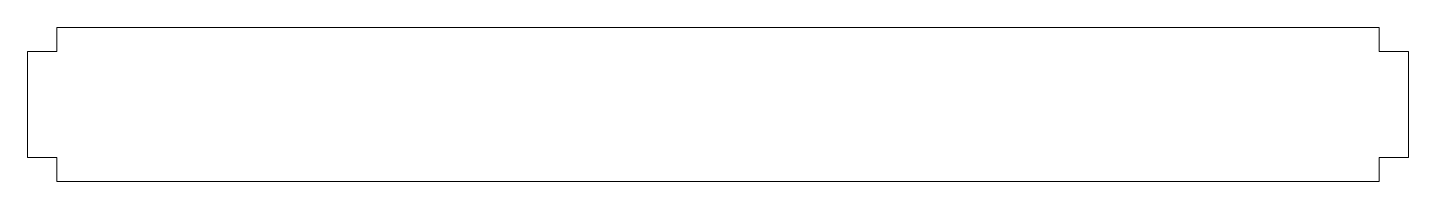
# Model space of a CAD drawing. Header units: millimetres. Extents: x -130 to 130, y -14 to 14.
import ezdxf

# ---------------------------------------------------------------- set-up
doc = ezdxf.new("R2010")
doc.units = ezdxf.units.MM

msp = doc.modelspace()

# ---------------------------------------------------------------- linework, layer by layer
at = {"color": 7, "linetype": 'Continuous', "lineweight": 15}
for p, q in [((124.5, 14.5), (-124.5, 14.5)), ((-124.5, 14.5), (-124.5, 10)), ((124.5, 10), (124.5, 14.5)), ((-130, 10), (-130, -10)), ((-130, 10), (-124.5, 10)), ((130, 10), (124.5, 10)), ((130, 10), (130, -10)), ((-130, -10), (-124.5, -10)), ((-124.5, -10), (-124.5, -14.5)), ((130, -10), (124.5, -10)), ((124.5, -14.5), (124.5, -10)), ((-124.5, -14.5), (124.5, -14.5))]:
    msp.add_line(p, q, dxfattribs=at)

doc.saveas('drawing.dxf')
